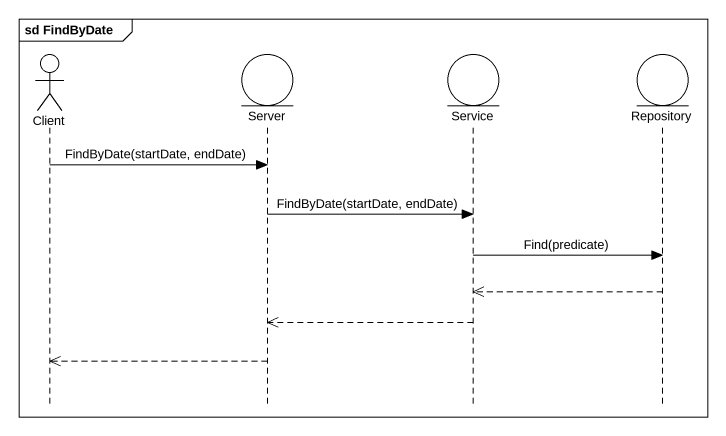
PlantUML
@startuml
mainframe sd FindByDate
hide footbox
actor Client
entity Server
entity Service
entity Repository

Client -> Server : FindByDate(startDate, endDate)
Server -> Service : FindByDate(startDate, endDate)
Service -> Repository : Find(predicate)
Repository -->> Service
Service -->> Server
Server -->> Client
@enduml
